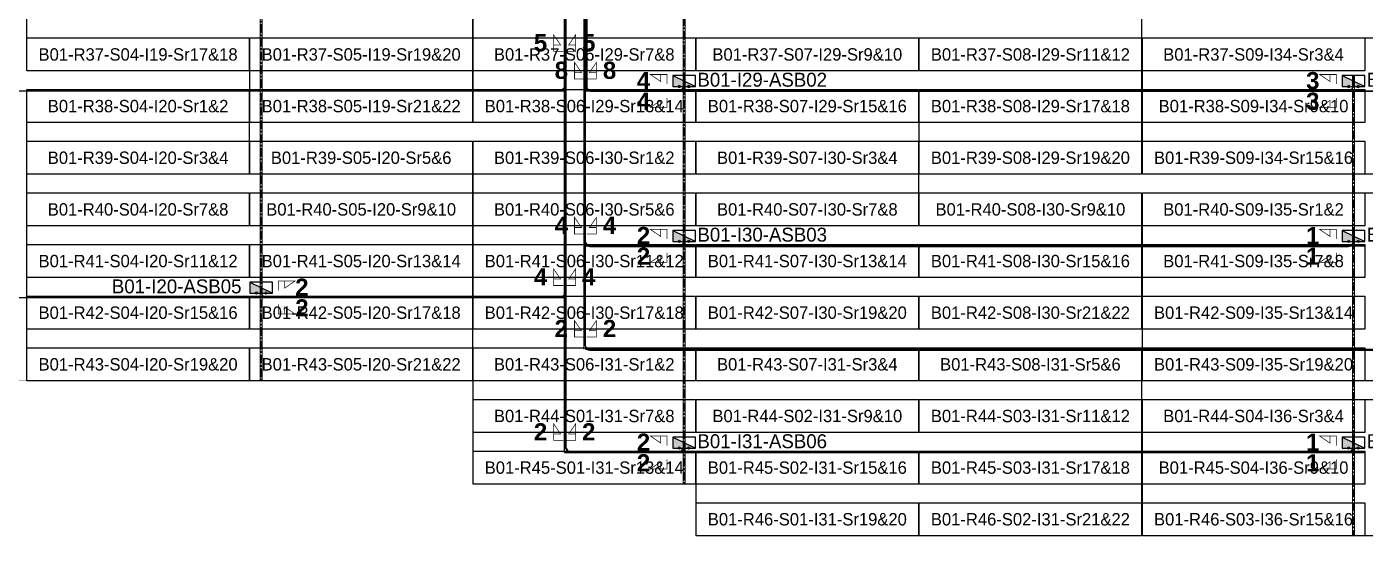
# Model space of a CAD drawing. Header units: metres. Extents: x 532153 to 532639, y 2675299 to 2675642.
# Drawn here: x 532249.9 to 532444.2, y 2675299.2 to 2675373.2 of the extents above; entities that cross this region are included whole.
import ezdxf
from ezdxf.enums import TextEntityAlignment as Align

# ---------------------------------------------------------------- set-up
doc = ezdxf.new("R2010")
doc.units = ezdxf.units.M
doc.linetypes.add('CENTER', pattern=[2, 1.25, -0.25, 0.25, -0.25])
doc.layers.add('Boundary-12.5 MW Block', color=6, linetype='Continuous', lineweight=9)
doc.layers.add('PILE', color=1, linetype='Continuous', lineweight=15)
for name, color, linetype in [('DC Trench BL-01', 40, 'Continuous'), ('E-Inverter Grouping', 2, 'Continuous'), ('Inverter Block-01', 7, 'Continuous'), ('LT Cable(AG) INV to LT Panel BL-01', 2, 'Continuous'), ('Messenger Wire Block-01 (Master Path)', 30, 'Continuous'), ('Messenger Wire Block-01 (MW Path)', 191, 'Continuous'), ('MMS Table Block-01', 8, 'Continuous'), ('Plan Line - DC BL-01', 40, 'Continuous'), ('Section Marking BL-01', 2, 'Continuous')]:
    doc.layers.add(name, color=color, linetype=linetype)
doc.styles.add('BoldTextStyle', font='arialbd.ttf')
doc.styles.get("Standard").update_dxf_attribs({"font": 'Adani Regular.ttf'})

# ---------------------------------------------------------------- blocks, each defined once
blk = doc.blocks.new('MMS Table (32.292 x 4.788)')
at = {"color": 0}
blk.add_lwpolyline([(0, -0.002), (0, 4.786), (32.292, 4.786), (32.292, -0.002)], close=True, dxfattribs=at)
at = {"color": 7}
blk.add_attdef('ID1', text='', height=1.8, dxfattribs=at).set_placement((16.146, 2.392), align=Align.MIDDLE_CENTER)
blk = doc.blocks.new('Inverter Block')
h = blk.add_hatch(color=0)
h.dxf.hatch_style = 1
h.paths.add_polyline_path([(-1.46, 2.27), (-1.46, 0.85), (1.46, 0.85)])
at = {"color": 0}
blk.add_lwpolyline([(1.46, 2.27), (-1.46, 2.27), (-1.46, 0.85), (1.46, 0.85)], close=True, dxfattribs=at)
blk.add_lwpolyline([(-1.46, 2.27), (1.46, 0.85)], dxfattribs=at)
at = {"layer": 'PILE'}
for centre in [(-0.61, 0.85), (0.61, 0.85)]:
    blk.add_circle(centre, 0.156, dxfattribs=at)
at = {"color": 7}
blk.add_attdef('ID', (-1.46, 3.01), '', height=1.8, dxfattribs=at)

msp = doc.modelspace()

# ---------------------------------------------------------------- linework, layer by layer
at = {"layer": 'Boundary-12.5 MW Block', "const_width": 0.05}
msp.add_lwpolyline([(532152.7, 2675634.08), (532217.48, 2675634.08), (532217.48, 2675641.58), (532314.56, 2675641.58), (532314.56, 2675626.58), (532411.74, 2675626.58), (532411.74, 2675476.58), (532638.48, 2675476.58), (532638.48, 2675299.29), (532347.05, 2675299.29), (532347.05, 2675306.79), (532314.66, 2675306.79), (532314.66, 2675321.79), (532152.7, 2675321.79)], close=True, dxfattribs=at)
at = {"layer": 'DC Trench BL-01', "color": 40, "const_width": 0.15}
for points in [[(532284.06, 2675641.58), (532283.76, 2675641.58), (532283.76, 2675321.79), (532284.06, 2675321.79)], [(532345.46, 2675416.58), (532345.16, 2675416.58), (532345.16, 2675306.79), (532345.46, 2675306.79)], [(532442.64, 2675366.12), (532442.34, 2675366.12), (532442.34, 2675299.29), (532442.64, 2675299.29)]]:
    msp.add_lwpolyline(points, close=True, dxfattribs=at)
at = {"layer": 'E-Inverter Grouping'}
for points in [[(532314.56, 2675359.29), (532282.27, 2675359.29), (532282.27, 2675366.79), (532249.88, 2675366.79), (532249.88, 2675401.58), (532314.56, 2675401.58)], [(532282.17, 2675356.58), (532314.56, 2675356.58), (532314.56, 2675321.79), (532249.88, 2675321.79), (532249.88, 2675364.08), (532282.17, 2675364.08)], [(532314.66, 2675329.29), (532314.66, 2675356.58), (532379.34, 2675356.58), (532379.34, 2675349.08), (532411.74, 2675349.08), (532411.74, 2675329.29)], [(532411.84, 2675321.79), (532411.84, 2675349.08), (532508.91, 2675349.08), (532508.91, 2675329.29), (532476.52, 2675329.29), (532476.52, 2675321.79)], [(532411.74, 2675299.29), (532347.05, 2675299.29), (532347.05, 2675306.79), (532314.66, 2675306.79), (532314.66, 2675326.58), (532411.74, 2675326.58)]]:
    msp.add_lwpolyline(points, close=True, dxfattribs=at)
at = {"layer": 'E-Inverter Grouping', "color": 3}
for points in [[(532411.74, 2675351.79), (532379.44, 2675351.79), (532379.44, 2675359.29), (532314.66, 2675359.29), (532314.66, 2675379.08), (532411.74, 2675379.08)], [(532508.91, 2675351.79), (532411.84, 2675351.79), (532411.84, 2675371.58), (532476.62, 2675371.58), (532476.62, 2675379.08), (532508.91, 2675379.08)], [(532508.91, 2675299.29), (532411.84, 2675299.29), (532411.84, 2675319.08), (532476.62, 2675319.08), (532476.62, 2675326.58), (532508.91, 2675326.58)]]:
    msp.add_lwpolyline(points, close=True, dxfattribs=at)
at = {"layer": 'LT Cable(AG) INV to LT Panel BL-01'}
for points in [[(532340.8, 2675440.21), (532337.14, 2675440.21, -0.108311), (532336.77, 2675440.29), (532334.9, 2675441.15, 0.042157), (532334.75, 2675441.16), (532328.82, 2675441.16, 0.414214), (532327.92, 2675440.26), (532327.92, 2675418.23, 0.021647), (532327.92, 2675418.15), (532327.96, 2675417.65, -0.021647), (532327.97, 2675417.58), (532327.97, 2675364.77, -0.414214), (532327.07, 2675363.87), (532220.02, 2675363.87, -0.414214), (532219.12, 2675364.77), (532219.12, 2675365.23)], [(532340.8, 2675440.16), (532337.14, 2675440.16, -0.108443), (532336.76, 2675440.24), (532334.9, 2675441.1, 0.042157), (532334.75, 2675441.11), (532328.87, 2675441.11, 0.414214), (532327.97, 2675440.21), (532327.97, 2675418.23, 0.021647), (532327.97, 2675418.15), (532328.01, 2675417.66, -0.021647), (532328.02, 2675417.58), (532328.02, 2675334.72, -0.414214), (532327.12, 2675333.82), (532220.02, 2675333.82, -0.414214), (532219.12, 2675334.72), (532219.12, 2675335.23)], [(532340.8, 2675440.19), (532337.14, 2675440.19, -0.108377), (532336.76, 2675440.27), (532334.9, 2675441.12, 0.042157), (532334.75, 2675441.14), (532328.84, 2675441.14, 0.414214), (532327.94, 2675440.24), (532327.94, 2675418.23, 0.021647), (532327.95, 2675418.15), (532327.99, 2675417.65, -0.021647), (532327.99, 2675417.58), (532327.99, 2675334.74, -0.414214), (532327.09, 2675333.84), (532284.81, 2675333.84, -0.414214), (532283.91, 2675334.74), (532283.91, 2675335.23)], [(532338.73, 2675440.14), (532337.13, 2675440.14, -0.10851), (532336.75, 2675440.22), (532334.9, 2675441.07, 0.042157), (532334.75, 2675441.09), (532328.89, 2675441.09, 0.414214), (532327.99, 2675440.19), (532327.99, 2675418.23, 0.021647), (532328, 2675418.16), (532328.04, 2675417.66, -0.021647), (532328.04, 2675417.58), (532328.04, 2675312.37, 0.414214), (532328.94, 2675311.47), (532441.59, 2675311.47, 0.414214), (532442.49, 2675312.37), (532442.49, 2675312.73)], [(532338.73, 2675440.11), (532337.13, 2675440.11, -0.108576), (532336.75, 2675440.19), (532334.9, 2675441.05, 0.042157), (532334.74, 2675441.06), (532328.92, 2675441.06, 0.414214), (532328.02, 2675440.16), (532328.02, 2675418.23, 0.021647), (532328.02, 2675418.16), (532328.06, 2675417.66, -0.021647), (532328.07, 2675417.58), (532328.07, 2675312.39, 0.414214), (532328.97, 2675311.49), (532344.41, 2675311.49, 0.414214), (532345.31, 2675312.39), (532345.31, 2675312.73)], [(532338.73, 2675440.09), (532337.03, 2675440.09, 0.078431), (532336.75, 2675440.04), (532334.94, 2675439.46, -0.078431), (532334.67, 2675439.41), (532331.52, 2675439.41, 0.414214), (532330.62, 2675438.51), (532330.62, 2675418.33, 0.093355), (532330.68, 2675418.01), (532330.78, 2675417.75, -0.093355), (532330.84, 2675417.42), (532330.84, 2675327.14, 0.414214), (532331.74, 2675326.24), (532603.55, 2675326.24, 0.414214), (532604.45, 2675327.14), (532604.45, 2675327.73)]]:
    msp.add_lwpolyline(points, format="xyb", dxfattribs=at)
at = {"layer": 'LT Cable(AG) INV to LT Panel BL-01', "color": 5}
for points in [[(532337.71, 2675439.77), (532336.14, 2675439.77, 0.078431), (532335.87, 2675439.73), (532334.95, 2675439.43, -0.078431), (532334.67, 2675439.39), (532331.54, 2675439.39, 0.414214), (532330.64, 2675438.49), (532330.64, 2675418.34, 0.093355), (532330.7, 2675418.01), (532330.81, 2675417.75, -0.093355), (532330.87, 2675417.42), (532330.87, 2675327.17, 0.414214), (532331.77, 2675326.27), (532538.76, 2675326.27, 0.414214), (532539.66, 2675327.17), (532539.66, 2675327.73)], [(532337.71, 2675439.75), (532336.15, 2675439.75, 0.078431), (532335.87, 2675439.7), (532334.95, 2675439.41, -0.078431), (532334.67, 2675439.36), (532331.57, 2675439.36, 0.414214), (532330.67, 2675438.46), (532330.67, 2675418.34, 0.093355), (532330.73, 2675418.02), (532330.83, 2675417.76, -0.093355), (532330.89, 2675417.43), (532330.89, 2675342.19, 0.414214), (532331.79, 2675341.29), (532441.59, 2675341.29, 0.414214), (532442.49, 2675342.19), (532442.49, 2675342.73)], [(532337.71, 2675439.72), (532336.15, 2675439.72, 0.078431), (532335.87, 2675439.68), (532334.96, 2675439.38, -0.078431), (532334.68, 2675439.34), (532331.59, 2675439.34, 0.414214), (532330.69, 2675438.44), (532330.69, 2675418.35, 0.093355), (532330.75, 2675418.02), (532330.86, 2675417.76, -0.093355), (532330.92, 2675417.43), (532330.92, 2675342.22, 0.414214), (532331.82, 2675341.32), (532344.41, 2675341.32, 0.414214), (532345.31, 2675342.22), (532345.31, 2675342.73)], [(532337.71, 2675439.7), (532336.16, 2675439.7, 0.078431), (532335.88, 2675439.65), (532334.96, 2675439.36, -0.078431), (532334.68, 2675439.31), (532331.62, 2675439.31, 0.414214), (532330.72, 2675438.41), (532330.72, 2675418.35, 0.093355), (532330.78, 2675418.03), (532330.88, 2675417.77, -0.093355), (532330.94, 2675417.44), (532330.94, 2675364.74, 0.414214), (532331.84, 2675363.84), (532603.55, 2675363.84, 0.414214), (532604.45, 2675364.74), (532604.45, 2675365.23)], [(532339.7, 2675439.67), (532336.16, 2675439.67, 0.078431), (532335.88, 2675439.63), (532334.96, 2675439.33, -0.078431), (532334.69, 2675439.29), (532331.64, 2675439.29, 0.414214), (532330.74, 2675438.39), (532330.74, 2675418.36, 0.093355), (532330.8, 2675418.03), (532330.91, 2675417.77, -0.093355), (532330.97, 2675417.44), (532330.97, 2675364.77, 0.414214), (532331.87, 2675363.87), (532538.76, 2675363.87, 0.414214), (532539.66, 2675364.77), (532539.66, 2675365.23)], [(532339.7, 2675439.65), (532336.16, 2675439.65, 0.078431), (532335.89, 2675439.6), (532334.97, 2675439.31, -0.078431), (532334.69, 2675439.26), (532331.67, 2675439.26, 0.414214), (532330.77, 2675438.36), (532330.77, 2675418.36, 0.093355), (532330.83, 2675418.03), (532330.93, 2675417.77, -0.093355), (532330.99, 2675417.45), (532330.99, 2675364.79, 0.414214), (532331.89, 2675363.89), (532441.59, 2675363.89, 0.414214), (532442.49, 2675364.79), (532442.49, 2675365.23)], [(532339.7, 2675439.62), (532336.17, 2675439.62, 0.078431), (532335.89, 2675439.58), (532334.97, 2675439.28, -0.078431), (532334.69, 2675439.24), (532331.69, 2675439.24, 0.414214), (532330.79, 2675438.34), (532330.79, 2675418.37, 0.093355), (532330.85, 2675418.04), (532330.96, 2675417.78, -0.093355), (532331.02, 2675417.45), (532331.02, 2675364.82, 0.414214), (532331.92, 2675363.92), (532344.41, 2675363.92, 0.414214), (532345.31, 2675364.82), (532345.31, 2675365.23)]]:
    msp.add_lwpolyline(points, format="xyb", dxfattribs=at)
at = {"layer": 'Messenger Wire Block-01 (Master Path)'}
for points in [[(532327.96, 2675311.38), (532327.96, 2675417.61)], [(532330.98, 2675326.38), (532330.98, 2675417.61)], [(532217.48, 2675363.88), (532327.96, 2675363.88)], [(532330.98, 2675363.88), (532606.09, 2675363.88)], [(532330.98, 2675341.38), (532444.13, 2675341.38)], [(532217.48, 2675333.88), (532327.96, 2675333.88)], [(532330.98, 2675326.38), (532606.09, 2675326.38)], [(532327.96, 2675311.38), (532444.13, 2675311.38)]]:
    msp.add_lwpolyline(points, dxfattribs=at)
at = {"layer": 'Messenger Wire Block-01 (MW Path)', "const_width": 0.1}
for points in [[(532328.21, 2675311.38), (532328.21, 2675417.61)], [(532330.73, 2675326.38), (532330.73, 2675417.61)], [(532331.23, 2675363.88), (532331.23, 2675417.61)], [(532217.48, 2675363.88), (532327.96, 2675363.88)], [(532330.98, 2675363.88), (532606.09, 2675363.88)], [(532330.98, 2675341.38), (532444.13, 2675341.38)], [(532217.48, 2675333.88), (532327.96, 2675333.88)], [(532330.98, 2675326.38), (532606.09, 2675326.38)], [(532327.96, 2675311.38), (532444.13, 2675311.38)]]:
    msp.add_lwpolyline(points, dxfattribs=at)
at = {"layer": 'Plan Line - DC BL-01', "color": 6, "linetype": 'CENTER'}
for points in [[(532283.91, 2675641.58), (532283.91, 2675321.79)], [(532345.31, 2675416.58), (532345.31, 2675306.79)], [(532442.49, 2675366.12), (532442.49, 2675299.29)]]:
    msp.add_lwpolyline(points, dxfattribs=at)
at = {"layer": 'Section Marking BL-01', "color": 94, "lineweight": 35, "true_color": 0x00a500, "const_width": 0.1}
for points in [[(532327.76, 2675369.63), (532326.37, 2675369.63), (532326.37, 2675372.03), (532327.38, 2675370.55), (532326.37, 2675370.55)], [(532328.16, 2675369.63), (532329.55, 2675369.63), (532329.55, 2675372.03), (532328.54, 2675370.55), (532329.55, 2675370.55)], [(532330.78, 2675365.63), (532329.39, 2675365.63), (532329.39, 2675368.03), (532330.4, 2675366.55), (532329.39, 2675366.55)], [(532331.18, 2675365.63), (532332.57, 2675365.63), (532332.57, 2675368.03), (532331.56, 2675366.55), (532332.57, 2675366.55)], [(532342.81, 2675364.88), (532342.81, 2675366.27), (532340.41, 2675366.27), (532341.89, 2675365.26), (532341.89, 2675366.27)], [(532439.99, 2675364.88), (532439.99, 2675366.27), (532437.59, 2675366.27), (532439.07, 2675365.26), (532439.07, 2675366.27)], [(532342.81, 2675362.88), (532342.81, 2675361.49), (532340.41, 2675361.49), (532341.89, 2675362.5), (532341.89, 2675361.49)], [(532439.99, 2675362.88), (532439.99, 2675361.49), (532437.59, 2675361.49), (532439.07, 2675362.5), (532439.07, 2675361.49)], [(532330.78, 2675343.13), (532329.39, 2675343.13), (532329.39, 2675345.53), (532330.4, 2675344.05), (532329.39, 2675344.05)], [(532331.18, 2675343.13), (532332.57, 2675343.13), (532332.57, 2675345.53), (532331.56, 2675344.05), (532332.57, 2675344.05)], [(532342.81, 2675342.38), (532342.81, 2675343.77), (532340.41, 2675343.77), (532341.89, 2675342.76), (532341.89, 2675343.77)], [(532439.99, 2675342.38), (532439.99, 2675343.77), (532437.59, 2675343.77), (532439.07, 2675342.76), (532439.07, 2675343.77)], [(532342.81, 2675340.38), (532342.81, 2675338.99), (532340.41, 2675338.99), (532341.89, 2675340), (532341.89, 2675338.99)], [(532439.99, 2675340.38), (532439.99, 2675338.99), (532437.59, 2675338.99), (532439.07, 2675340), (532439.07, 2675338.99)], [(532327.76, 2675335.63), (532326.37, 2675335.63), (532326.37, 2675338.03), (532327.38, 2675336.55), (532326.37, 2675336.55)], [(532328.16, 2675335.63), (532329.55, 2675335.63), (532329.55, 2675338.03), (532328.54, 2675336.55), (532329.55, 2675336.55)], [(532286.41, 2675334.88), (532286.41, 2675336.27), (532288.81, 2675336.27), (532287.33, 2675335.26), (532287.33, 2675336.27)], [(532286.41, 2675332.88), (532286.41, 2675331.49), (532288.81, 2675331.49), (532287.33, 2675332.5), (532287.33, 2675331.49)], [(532330.78, 2675328.13), (532329.39, 2675328.13), (532329.39, 2675330.53), (532330.4, 2675329.05), (532329.39, 2675329.05)], [(532331.18, 2675328.13), (532332.57, 2675328.13), (532332.57, 2675330.53), (532331.56, 2675329.05), (532332.57, 2675329.05)], [(532327.76, 2675313.13), (532326.37, 2675313.13), (532326.37, 2675315.53), (532327.38, 2675314.05), (532326.37, 2675314.05)], [(532328.16, 2675313.13), (532329.55, 2675313.13), (532329.55, 2675315.53), (532328.54, 2675314.05), (532329.55, 2675314.05)], [(532342.81, 2675312.38), (532342.81, 2675313.77), (532340.41, 2675313.77), (532341.89, 2675312.76), (532341.89, 2675313.77)], [(532439.99, 2675312.38), (532439.99, 2675313.77), (532437.59, 2675313.77), (532439.07, 2675312.76), (532439.07, 2675313.77)], [(532342.81, 2675310.38), (532342.81, 2675308.99), (532340.41, 2675308.99), (532341.89, 2675310), (532341.89, 2675308.99)], [(532439.99, 2675310.38), (532439.99, 2675308.99), (532437.59, 2675308.99), (532439.07, 2675310), (532439.07, 2675308.99)]]:
    msp.add_lwpolyline(points, dxfattribs=at)

# ---------------------------------------------------------------- block references
at = {"layer": 'Inverter Block-01'}
ref = msp.add_blockref('Inverter Block', (532345.31, 2675363.57), dxfattribs=dict(at, xscale=1.124999999976148, yscale=1.124999999976148, zscale=1.124999999976148))
ref.add_attrib('ID', 'B01-I29-ASB02', (532347.24, 2675364.5), dxfattribs={"layer": '0', "color": 7, "height": 2.025})
ref = msp.add_blockref('Inverter Block', (532442.49, 2675363.57), dxfattribs=dict(at, xscale=1.124999999976148, yscale=1.124999999976148, zscale=1.124999999976148))
ref.add_attrib('ID', 'B01-I34-ASB02', (532444.41, 2675364.5), dxfattribs={"layer": '0', "color": 7, "height": 2.025})
ref = msp.add_blockref('Inverter Block', (532345.31, 2675341.07), dxfattribs=dict(at, xscale=1.124999999976148, yscale=1.124999999976148, zscale=1.124999999976148))
ref.add_attrib('ID', 'B01-I30-ASB03', (532347.24, 2675342), dxfattribs={"layer": '0', "color": 7, "height": 2.025})
ref = msp.add_blockref('Inverter Block', (532442.49, 2675341.07), dxfattribs=dict(at, xscale=1.124999999976148, yscale=1.124999999976148, zscale=1.124999999976148))
ref.add_attrib('ID', 'B01-I35-ASB03', (532444.41, 2675342), dxfattribs={"layer": '0', "color": 7, "height": 2.025})
ref = msp.add_blockref('Inverter Block', (532283.91, 2675333.57), dxfattribs=dict(at, xscale=1.124999999976148, yscale=1.124999999976148, zscale=1.124999999976148))
ref.add_attrib('ID', 'B01-I20-ASB05', (532262.22, 2675334.49), dxfattribs={"layer": '0', "color": 7, "height": 2.025})
ref = msp.add_blockref('Inverter Block', (532345.31, 2675311.07), dxfattribs=dict(at, xscale=1.124999999976148, yscale=1.124999999976148, zscale=1.124999999976148))
ref.add_attrib('ID', 'B01-I31-ASB06', (532347.24, 2675312), dxfattribs={"layer": '0', "color": 7, "height": 2.025})
ref = msp.add_blockref('Inverter Block', (532442.49, 2675311.07), dxfattribs=dict(at, xscale=1.124999999976148, yscale=1.124999999976148, zscale=1.124999999976148))
ref.add_attrib('ID', 'B01-I36-ASB06', (532444.41, 2675312), dxfattribs={"layer": '0', "color": 7, "height": 2.025})
at = {"layer": 'MMS Table Block-01'}
for p, values in [((532249.88, 2675366.79), {'ID1': 'B01-R37-S04-I19-Sr17&18'}), ((532282.27, 2675366.79), {'ID1': 'B01-R37-S05-I19-Sr19&20'}), ((532314.66, 2675366.79), {'ID1': 'B01-R37-S06-I29-Sr7&8'}), ((532347.05, 2675366.79), {'ID1': 'B01-R37-S07-I29-Sr9&10'}), ((532379.44, 2675366.79), {'ID1': 'B01-R37-S08-I29-Sr11&12'}), ((532411.84, 2675366.79), {'ID1': 'B01-R37-S09-I34-Sr3&4'}), ((532249.88, 2675359.29), {'ID1': 'B01-R38-S04-I20-Sr1&2'}), ((532282.27, 2675359.29), {'ID1': 'B01-R38-S05-I19-Sr21&22'}), ((532314.66, 2675359.29), {'ID1': 'B01-R38-S06-I29-Sr13&14'}), ((532347.05, 2675359.29), {'ID1': 'B01-R38-S07-I29-Sr15&16'}), ((532379.44, 2675359.29), {'ID1': 'B01-R38-S08-I29-Sr17&18'}), ((532411.84, 2675359.29), {'ID1': 'B01-R38-S09-I34-Sr9&10'}), ((532249.88, 2675351.79), {'ID1': 'B01-R39-S04-I20-Sr3&4'}), ((532282.27, 2675351.79), {'ID1': 'B01-R39-S05-I20-Sr5&6'}), ((532314.66, 2675351.79), {'ID1': 'B01-R39-S06-I30-Sr1&2'}), ((532347.05, 2675351.79), {'ID1': 'B01-R39-S07-I30-Sr3&4'}), ((532379.44, 2675351.79), {'ID1': 'B01-R39-S08-I29-Sr19&20'}), ((532411.84, 2675351.79), {'ID1': 'B01-R39-S09-I34-Sr15&16'}), ((532249.88, 2675344.29), {'ID1': 'B01-R40-S04-I20-Sr7&8'}), ((532282.27, 2675344.29), {'ID1': 'B01-R40-S05-I20-Sr9&10'}), ((532314.66, 2675344.29), {'ID1': 'B01-R40-S06-I30-Sr5&6'}), ((532347.05, 2675344.29), {'ID1': 'B01-R40-S07-I30-Sr7&8'}), ((532379.44, 2675344.29), {'ID1': 'B01-R40-S08-I30-Sr9&10'}), ((532411.84, 2675344.29), {'ID1': 'B01-R40-S09-I35-Sr1&2'}), ((532249.88, 2675336.79), {'ID1': 'B01-R41-S04-I20-Sr11&12'}), ((532282.27, 2675336.79), {'ID1': 'B01-R41-S05-I20-Sr13&14'}), ((532314.66, 2675336.79), {'ID1': 'B01-R41-S06-I30-Sr11&12'}), ((532347.05, 2675336.79), {'ID1': 'B01-R41-S07-I30-Sr13&14'}), ((532379.44, 2675336.79), {'ID1': 'B01-R41-S08-I30-Sr15&16'}), ((532411.84, 2675336.79), {'ID1': 'B01-R41-S09-I35-Sr7&8'}), ((532249.88, 2675329.29), {'ID1': 'B01-R42-S04-I20-Sr15&16'}), ((532282.27, 2675329.29), {'ID1': 'B01-R42-S05-I20-Sr17&18'}), ((532314.66, 2675329.29), {'ID1': 'B01-R42-S06-I30-Sr17&18'}), ((532347.05, 2675329.29), {'ID1': 'B01-R42-S07-I30-Sr19&20'}), ((532379.44, 2675329.29), {'ID1': 'B01-R42-S08-I30-Sr21&22'}), ((532411.84, 2675329.29), {'ID1': 'B01-R42-S09-I35-Sr13&14'}), ((532249.88, 2675321.79), {'ID1': 'B01-R43-S04-I20-Sr19&20'}), ((532282.27, 2675321.79), {'ID1': 'B01-R43-S05-I20-Sr21&22'}), ((532314.66, 2675321.79), {'ID1': 'B01-R43-S06-I31-Sr1&2'}), ((532347.05, 2675321.79), {'ID1': 'B01-R43-S07-I31-Sr3&4'}), ((532379.44, 2675321.79), {'ID1': 'B01-R43-S08-I31-Sr5&6'}), ((532411.84, 2675321.79), {'ID1': 'B01-R43-S09-I35-Sr19&20'}), ((532314.66, 2675314.29), {'ID1': 'B01-R44-S01-I31-Sr7&8'}), ((532347.05, 2675314.29), {'ID1': 'B01-R44-S02-I31-Sr9&10'}), ((532379.44, 2675314.29), {'ID1': 'B01-R44-S03-I31-Sr11&12'}), ((532411.84, 2675314.29), {'ID1': 'B01-R44-S04-I36-Sr3&4'}), ((532314.66, 2675306.79), {'ID1': 'B01-R45-S01-I31-Sr13&14'}), ((532347.05, 2675306.79), {'ID1': 'B01-R45-S02-I31-Sr15&16'}), ((532379.44, 2675306.79), {'ID1': 'B01-R45-S03-I31-Sr17&18'}), ((532411.84, 2675306.79), {'ID1': 'B01-R45-S04-I36-Sr9&10'}), ((532347.05, 2675299.29), {'ID1': 'B01-R46-S01-I31-Sr19&20'}), ((532379.44, 2675299.29), {'ID1': 'B01-R46-S02-I31-Sr21&22'}), ((532411.84, 2675299.29), {'ID1': 'B01-R46-S03-I36-Sr15&16'})]:
    msp.add_blockref('MMS Table (32.292 x 4.788)', p, dxfattribs=at).add_auto_attribs(values)

# ---------------------------------------------------------------- texts
at = {"layer": 'Section Marking BL-01', "color": 94, "true_color": 0x00a500, "style": 'BoldTextStyle'}
for s, p in [('5', (532324.46, 2675370.88)), ('5', (532331.46, 2675370.88)), ('8', (532327.48, 2675366.88)), ('8', (532334.48, 2675366.88)), ('4', (532339.41, 2675365.38)), ('3', (532436.59, 2675365.38)), ('4', (532339.41, 2675362.38)), ('3', (532436.59, 2675362.38)), ('4', (532327.48, 2675344.38)), ('4', (532334.48, 2675344.38)), ('2', (532339.41, 2675342.88)), ('1', (532436.59, 2675342.88)), ('2', (532339.41, 2675339.88)), ('1', (532436.59, 2675339.88)), ('4', (532324.46, 2675336.88)), ('4', (532331.46, 2675336.88)), ('2', (532289.81, 2675335.38)), ('2', (532289.81, 2675332.38)), ('2', (532327.48, 2675329.38)), ('2', (532334.48, 2675329.38)), ('2', (532324.46, 2675314.38)), ('2', (532331.46, 2675314.38)), ('2', (532339.41, 2675312.88)), ('1', (532436.59, 2675312.88)), ('2', (532339.41, 2675309.88)), ('1', (532436.59, 2675309.88))]:
    msp.add_text(s, height=2.5, dxfattribs=at).set_placement(p, align=Align.MIDDLE_CENTER)

doc.saveas('drawing.dxf')
